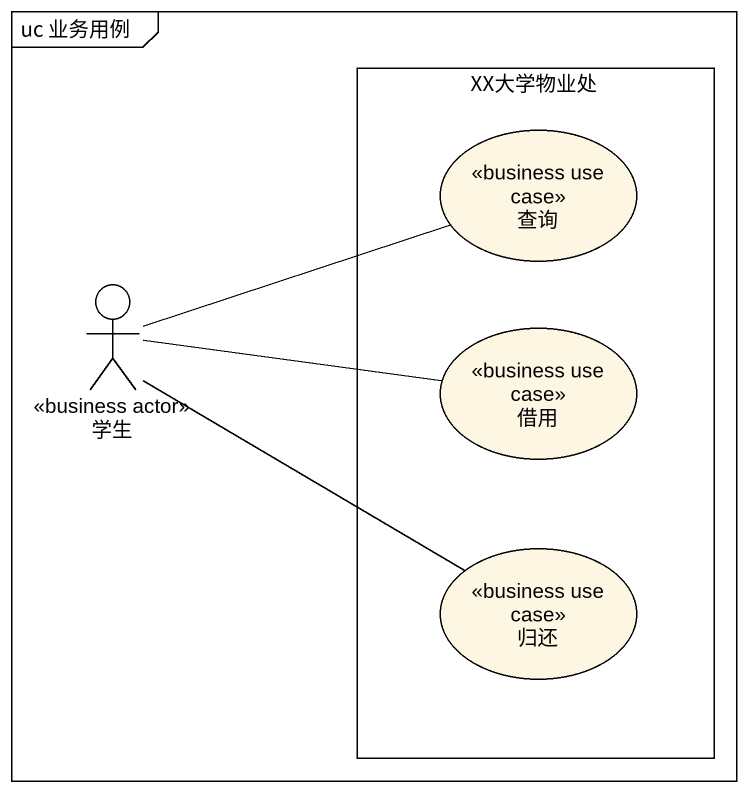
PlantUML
@startuml
mainframe uc 业务用例
rectangle XX大学物业处 {
  usecase 查询 <<business use case>>
  usecase 借用 <<business use case>>
  usecase 归还 <<business use case>>
}
actor 学生 <<business actor>>
学生 -right- 查询
学生 -right- 借用
学生 -right- 归还
@enduml
